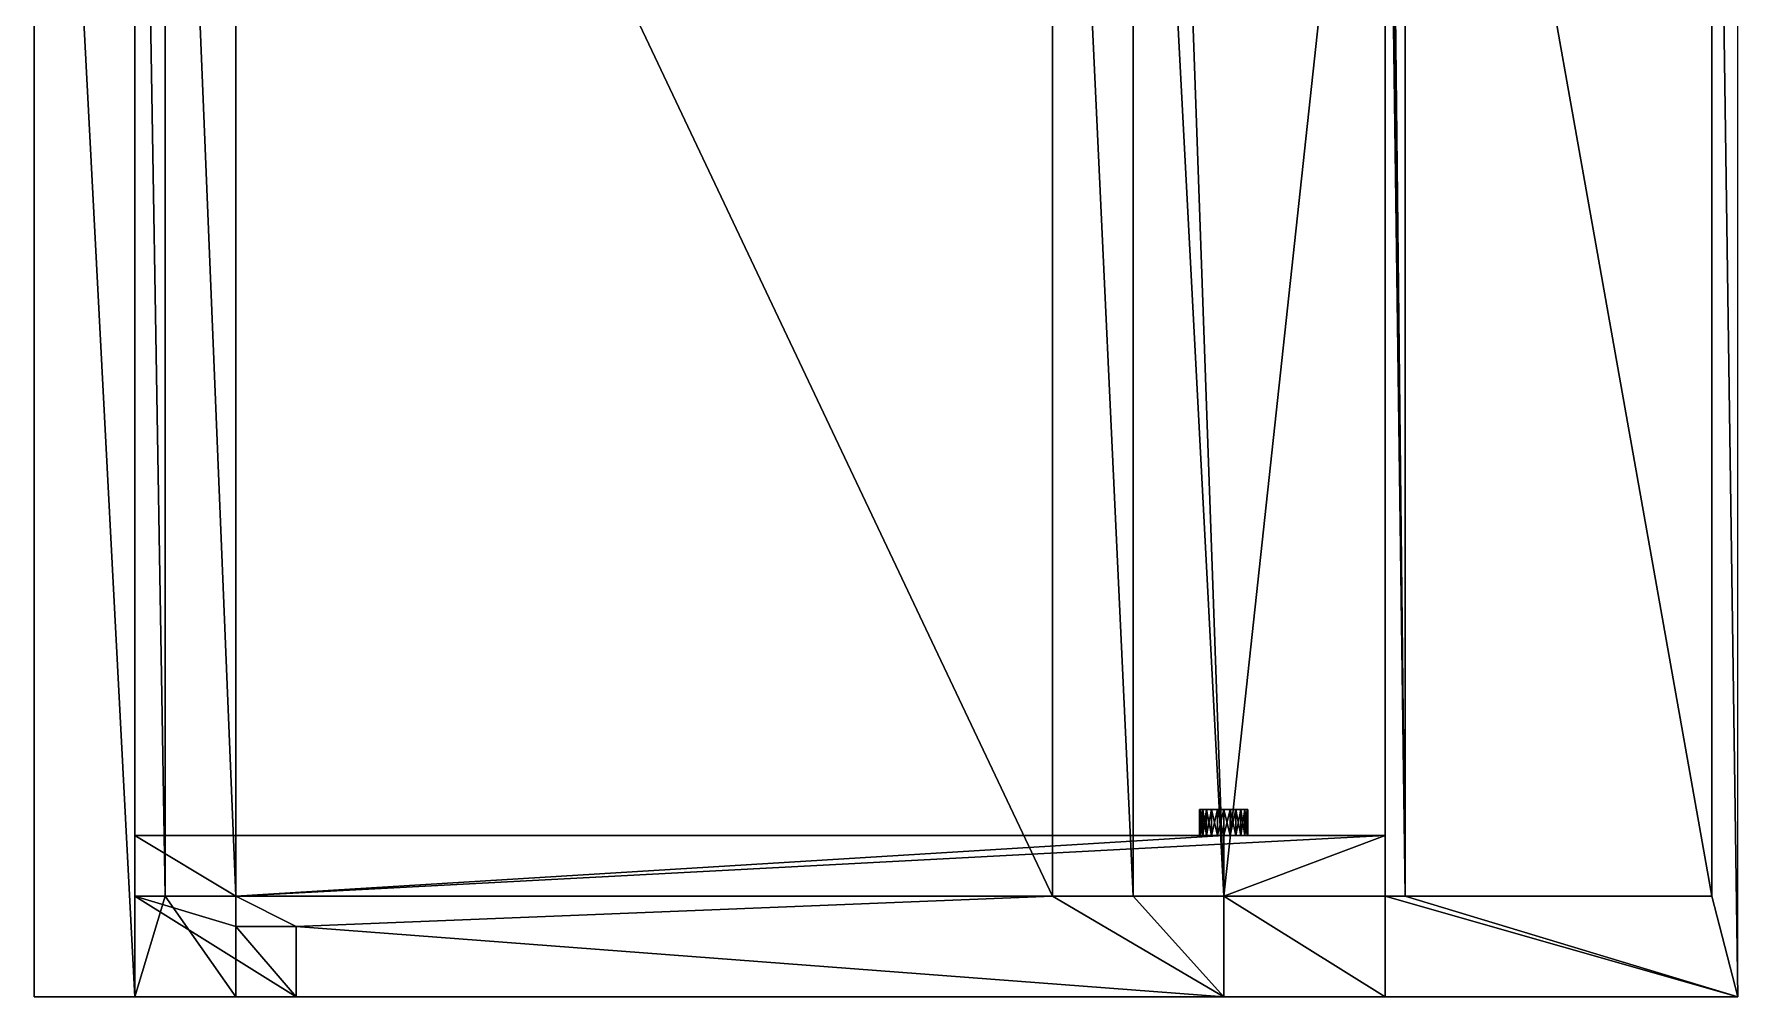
# Model space of a CAD drawing. Header units: millimetres. Extents: x 0 to 845, y 0 to 955.
# Drawn here: x 0 to 845, y 0 to 478 of the extents above; entities that cross this region are included whole.
import ezdxf

# ---------------------------------------------------------------- set-up
doc = ezdxf.new("R2010")
doc.units = ezdxf.units.MM
doc.header["$LTSCALE"] = 25.4

msp = doc.modelspace()

# ---------------------------------------------------------------- linework, layer by layer
for p, q in [((0, 955, 350), (0, 0, 350)), ((0, 955), (0, 0)), ((0, 955), (0, 0)), ((845, 0), (845, 955)), ((65, 50), (65, 905)), ((65, 50, 25), (65, 905, 25)), ((65, 50), (65, 905)), ((65, 50), (65, 905)), ((505, 905, 25), (505, 50, 25)), ((505, 905), (505, 50)), ((505, 905), (505, 50)), ((505, 905, 25), (505, 50, 25)), ((545, 50, 25), (545, 905, 25)), ((545, 50), (545, 905)), ((545, 50), (545, 905)), ((545, 50, 25), (545, 905, 25)), ((680, 50), (680, 905)), ((680, 50, 65), (680, 905, 65)), ((680, 50), (680, 905)), ((680, 50, 65), (680, 905, 65)), ((832, 905), (832, 50)), ((832, 905, 65), (832, 50, 65)), ((832, 905), (832, 50)), ((832, 905, 65), (832, 50, 65)), ((578, 80, 322), (578, 93, 322)), ((578, 80, 322), (578, 93, 322)), ((578.41, 80, 318.89), (578.41, 93, 318.89)), ((578.41, 80, 318.89), (578.41, 93, 318.89)), ((578.41, 80, 325.11), (578.41, 93, 325.11)), ((578.41, 80, 325.11), (578.41, 93, 325.11)), ((579.61, 80, 316), (579.61, 93, 316)), ((579.61, 80, 316), (579.61, 93, 316)), ((579.61, 80, 328), (579.61, 93, 328)), ((579.61, 80, 328), (579.61, 93, 328)), ((581.51, 80, 313.51), (581.51, 93, 313.51)), ((581.51, 80, 313.51), (581.51, 93, 313.51)), ((581.51, 80, 330.49), (581.51, 93, 330.49)), ((581.51, 80, 330.49), (581.51, 93, 330.49)), ((584, 80, 311.61), (584, 93, 311.61)), ((584, 80, 311.61), (584, 93, 311.61)), ((584, 80, 332.39), (584, 93, 332.39)), ((584, 80, 332.39), (584, 93, 332.39)), ((586.89, 80, 310.41), (586.89, 93, 310.41)), ((586.89, 80, 310.41), (586.89, 93, 310.41)), ((586.89, 80, 333.59), (586.89, 93, 333.59)), ((586.89, 80, 333.59), (586.89, 93, 333.59)), ((590, 80, 310), (590, 93, 310)), ((590, 80, 310), (590, 93, 310)), ((590, 80, 334), (590, 93, 334)), ((590, 80, 334), (590, 93, 334)), ((593.11, 80, 310.41), (593.11, 93, 310.41)), ((593.11, 80, 310.41), (593.11, 93, 310.41)), ((593.11, 80, 333.59), (593.11, 93, 333.59)), ((593.11, 80, 333.59), (593.11, 93, 333.59)), ((596, 80, 311.61), (596, 93, 311.61)), ((596, 80, 332.39), (596, 93, 332.39)), ((596, 80, 332.39), (596, 93, 332.39)), ((596, 80, 311.61), (596, 93, 311.61)), ((598.49, 80, 330.49), (598.49, 93, 330.49)), ((598.49, 80, 330.49), (598.49, 93, 330.49)), ((598.49, 80, 313.51), (598.49, 93, 313.51)), ((598.49, 80, 313.51), (598.49, 93, 313.51)), ((600.39, 80, 328), (600.39, 93, 328)), ((600.39, 80, 328), (600.39, 93, 328)), ((600.39, 80, 316), (600.39, 93, 316)), ((600.39, 80, 316), (600.39, 93, 316)), ((601.59, 80, 325.11), (601.59, 93, 325.11)), ((601.59, 80, 325.11), (601.59, 93, 325.11)), ((601.59, 80, 318.89), (601.59, 93, 318.89)), ((601.59, 80, 318.89), (601.59, 93, 318.89)), ((602, 80, 322), (602, 93, 322)), ((602, 80, 322), (602, 93, 322)), ((590, 80, 307), (50, 80, 307)), ((50, 80, 307), (50, 80, 338.01)), ((50, 80, 338.01), (670, 80, 338.01)), ((50, 50, 307), (50, 80, 307)), ((590, 80, 307), (50, 80, 307)), ((50, 80, 338.01), (670, 80, 338.01)), ((50, 50, 338.01), (50, 80, 338.01)), ((50, 50, 338.01), (50, 80, 338.01)), ((50, 80, 307), (50, 80, 338.01)), ((50, 50, 307), (50, 80, 307)), ((670, 80, 307), (590, 80, 307)), ((590, 50, 307), (590, 80, 307)), ((670, 80, 307), (590, 80, 307)), ((590, 50, 307), (590, 80, 307)), ((670, 50, 307), (670, 80, 307)), ((670, 80, 307), (670, 80, 338.01)), ((670, 50, 338.01), (670, 80, 338.01)), ((670, 80, 307), (670, 80, 338.01)), ((670, 50, 307), (670, 80, 307)), ((670, 50, 338.01), (670, 80, 338.01)), ((100, 50, 350), (50, 50, 350)), ((50, 50, 350), (50, 0, 350)), ((50, 50, 25), (50, 50, 307)), ((100, 50, 307), (50, 50, 307)), ((50, 50, 25), (65, 50, 25)), ((100, 50, 338.01), (50, 50, 338.01)), ((50, 50, 338.01), (50, 50, 350)), ((100, 50, 350), (50, 50, 350)), ((100, 50, 307), (50, 50, 307)), ((100, 50, 338.01), (50, 50, 338.01)), ((50, 50, 307), (50, 50, 338.01)), ((50, 50, 25), (50, 0, 25)), ((50, 50, 350), (50, 0, 350)), ((50, 50, 338.01), (50, 50, 350)), ((50, 50, 307), (50, 50, 338.01)), ((50, 50, 25), (50, 50, 307)), ((50, 50, 307), (50, 50, 338.01)), ((100, 50, 338.01), (50, 50, 338.01)), ((100, 50, 307), (50, 50, 307)), ((65, 50), (65, 50, 25)), ((100, 50), (65, 50)), ((100, 50), (65, 50)), ((100, 50), (65, 50)), ((65, 50), (65, 50, 25)), ((100, 35, 350), (100, 50, 350)), ((100, 35), (100, 50)), ((100, 50, 25), (505, 50, 25)), ((100, 35, 25), (100, 50, 25)), ((100, 50), (505, 50)), ((100, 50, 25), (100, 50, 307)), ((100, 50, 25), (505, 50, 25)), ((100, 50), (505, 50)), ((100, 50, 338.01), (100, 50, 350)), ((100, 35, 25), (100, 50, 25)), ((100, 50, 25), (100, 50, 307)), ((100, 50, 307), (100, 50, 338.01)), ((100, 50, 338.01), (100, 50, 350)), ((100, 35, 350), (100, 50, 350)), ((590, 50, 307), (100, 50, 307)), ((100, 50, 338.01), (590, 50, 338.01)), ((590, 50, 307), (100, 50, 307)), ((100, 50, 307), (100, 50, 338.01)), ((100, 50, 338.01), (590, 50, 338.01)), ((100, 50, 307), (100, 50, 338.01)), ((505, 50), (505, 50, 25)), ((505, 50), (505, 50, 25)), ((545, 50, 25), (590, 50, 25)), ((545, 50), (590, 50)), ((545, 50), (545, 50, 25)), ((545, 50), (590, 50)), ((545, 50), (545, 50, 25)), ((545, 50, 25), (590, 50, 25)), ((670, 50, 350), (590, 50, 350)), ((590, 50, 350), (590, 0, 350)), ((590, 50), (590, 0)), ((670, 50), (590, 50)), ((590, 0, 25), (590, 50, 25)), ((670, 50), (590, 50)), ((590, 50, 25), (590, 50, 307)), ((670, 50, 307), (590, 50, 307)), ((670, 50), (590, 50)), ((590, 50, 338.01), (670, 50, 338.01)), ((590, 50, 338.01), (590, 50, 350)), ((670, 50, 350), (590, 50, 350)), ((670, 50, 307), (590, 50, 307)), ((590, 50, 338.01), (670, 50, 338.01)), ((590, 50, 350), (590, 0, 350)), ((590, 50, 338.01), (590, 50, 350)), ((590, 50, 307), (590, 50, 338.01)), ((590, 50, 25), (590, 50, 307)), ((590, 0, 25), (590, 50, 25)), ((590, 50, 307), (590, 50, 338.01)), ((670, 0, 350), (670, 50, 350)), ((670, 0), (670, 50)), ((670, 50), (670, 50, 307)), ((670, 50, 338.01), (670, 50, 350)), ((670, 0, 350), (670, 50, 350)), ((670, 0), (670, 50)), ((670, 0), (670, 50)), ((670, 50), (670, 50, 307)), ((670, 50, 338.01), (670, 50, 350)), ((832, 50), (680, 50)), ((832, 50, 65), (680, 50, 65)), ((680, 50), (680, 50, 65)), ((832, 50), (680, 50)), ((832, 50, 65), (680, 50, 65)), ((680, 50), (680, 50, 65)), ((832, 50), (832, 50, 65)), ((832, 50), (832, 50, 65)), ((130, 35, 25), (100, 35, 25)), ((100, 35, 25), (100, 35, 350)), ((130, 35, 350), (100, 35, 350)), ((130, 35, 350), (100, 35, 350)), ((130, 35), (100, 35)), ((100, 0), (100, 35)), ((130, 35), (100, 35)), ((100, 35), (100, 35, 25)), ((130, 35, 25), (100, 35, 25)), ((100, 0), (100, 35)), ((130, 35, 25), (100, 35, 25)), ((100, 35, 25), (100, 35, 350)), ((130, 0, 25), (130, 35, 25)), ((130, 35, 25), (130, 35, 350)), ((130, 0, 350), (130, 35, 350)), ((130, 35, 25), (130, 35, 350)), ((130, 0, 350), (130, 35, 350)), ((130, 0), (130, 35)), ((130, 35), (130, 35, 25)), ((130, 0), (130, 35)), ((130, 35), (130, 35, 25)), ((130, 0, 25), (130, 35, 25)), ((130, 0, 25), (130, 35, 25)), ((0, 0), (0, 0, 350)), ((0, 0, 350), (50, 0, 350)), ((0, 0), (0, 0, 350)), ((50, 0), (0, 0)), ((50, 0), (0, 0)), ((50, 0), (100, 0)), ((50, 0, 350), (130, 0, 350)), ((50, 0, 350), (50, 0, 25)), ((50, 0, 25), (50, 0)), ((50, 0, 350), (130, 0, 350)), ((50, 0, 25), (50, 0)), ((50, 0, 350), (50, 0, 25)), ((50, 0), (100, 0)), ((50, 0, 350), (50, 0, 25)), ((130, 0), (100, 0)), ((130, 0), (100, 0)), ((130, 0), (130, 0, 25)), ((130, 0, 350), (130, 0, 25)), ((130, 0, 350), (130, 0, 25)), ((130, 0), (130, 0, 25)), ((590, 0), (130, 0)), ((130, 0, 25), (590, 0, 25)), ((130, 0), (130, 0, 25)), ((130, 0, 25), (590, 0, 25)), ((590, 0, 350), (130, 0, 350)), ((130, 0, 350), (130, 0, 25)), ((130, 0, 25), (590, 0, 25)), ((590, 0, 350), (670, 0, 350)), ((590, 0), (670, 0)), ((590, 0, 350), (670, 0, 350)), ((590, 0, 25), (590, 0, 350)), ((590, 0), (590, 0, 25)), ((590, 0), (670, 0)), ((590, 0), (590, 0, 25)), ((590, 0, 25), (590, 0, 350)), ((590, 0, 25), (590, 0, 350)), ((670, 0, 350), (670, 0)), ((670, 0, 350), (670, 0)), ((670, 0), (845, 0)), ((670, 0, 350), (670, 0)), ((670, 0), (845, 0)), ((845, 0, 350), (670, 0, 350)), ((845, 0), (845, 0, 350))]:
    msp.add_line(p, q)
at = {"extrusion": (0, -1, 0)}
for centre in [(590, 322, -93), (590, 322, -93), (590, 322, -93), (590, 322, -93), (590, 322, -93), (590, 322, -93), (590, 322, -93), (590, 322, -93), (590, 322, -93), (590, 322, -93), (590, 322, -93), (590, 322, -93), (590, 322, -93), (590, 322, -93), (590, 322, -93), (590, 322, -93), (590, 322, -93), (590, 322, -93), (590, 322, -93), (590, 322, -93), (590, 322, -93), (590, 322, -93), (590, 322, -93), (590, 322, -93), (590, 322, -93), (590, 322, -80), (590, 322, -80), (590, 322, -80), (590, 322, -80), (590, 322, -80), (590, 322, -80), (590, 322, -80), (590, 322, -80), (590, 322, -80), (590, 322, -80), (590, 322, -80), (590, 322, -80), (590, 322, -80), (590, 322, -80), (590, 322, -80), (590, 322, -80), (590, 322, -80), (590, 322, -80), (590, 322, -80), (590, 322, -80), (590, 322, -80), (590, 322, -80), (590, 322, -80), (590, 322, -80), (590, 322, -80)]:
    msp.add_circle(centre, 12, dxfattribs=at)

# ---------------------------------------------------------------- meshes
mesh = msp.add_polyface()
corners = [(0, 0, 350), (0, 955), (0, 0), (0, 955, 350)]
mesh.append_faces([[corners[k] for k in face] for face in [(0, 1, 2), (1, 0, 3)]], dxfattribs={"vtx0": -1})
mesh = msp.add_polyface()
corners = [(50, 0), (0, 955), (0, 0), (50, 955), (65, 50), (100, 0), (100, 50), (100, 35), (65, 905), (100, 955), (100, 905), (100, 920)]
mesh.append_faces([[corners[k] for k in face] for face in [(0, 1, 2), (6, 5, 7), (9, 10, 11)]], dxfattribs={"vtx0": -1})
mesh.append_faces([[corners[k] for k in face] for face in [(1, 0, 3), (4, 5, 6), (3, 8, 9), (8, 3, 4)]], dxfattribs={"vtx0": -1, "vtx1": -1})
mesh.append_faces([[corners[k] for k in face] for face in [(3, 0, 4)]], dxfattribs={"vtx0": -1, "vtx1": -1, "vtx2": -1})
mesh.append_faces([[corners[k] for k in face] for face in [(4, 0, 5), (9, 8, 10)]], dxfattribs={"vtx0": -1, "vtx2": -1})
mesh = msp.add_polyface()
corners = [(590, 0, 25), (130, 35, 25), (130, 0, 25), (505, 50, 25), (545, 50, 25), (505, 905, 25), (590, 50, 25), (100, 920, 25), (100, 905, 25), (130, 920, 25), (130, 955, 25), (590, 955, 25), (545, 905, 25), (590, 905, 25), (100, 50, 25), (100, 35, 25)]
mesh.append_faces([[corners[k] for k in face] for face in [(0, 1, 2), (4, 0, 6), (5, 7, 8), (11, 12, 13), (1, 14, 15)]], dxfattribs={"vtx0": -1})
mesh.append_faces([[corners[k] for k in face] for face in [(3, 4, 5), (7, 5, 9), (9, 5, 10), (10, 5, 11), (12, 5, 4), (14, 1, 3)]], dxfattribs={"vtx0": -1, "vtx1": -1})
mesh.append_faces([[corners[k] for k in face] for face in [(1, 0, 3), (3, 0, 4), (11, 5, 12)]], dxfattribs={"vtx0": -1, "vtx1": -1, "vtx2": -1})
mesh = msp.add_polyface()
corners = [(545, 905), (564, 900), (590, 905), (564, 789), (670, 900), (670, 905), (590, 50), (545, 50), (670, 789), (670, 50), (845, 0), (670, 0), (680, 50), (670, 955), (832, 50), (832, 905), (680, 905), (845, 955)]
mesh.append_faces([[corners[k] for k in face] for face in [(6, 0, 7), (10, 9, 11)]], dxfattribs={"vtx0": -1})
mesh.append_faces([[corners[k] for k in face] for face in [(0, 1, 2), (1, 0, 3), (2, 4, 5), (3, 6, 8), (8, 12, 4), (5, 12, 13), (12, 10, 14), (14, 10, 15), (13, 16, 17), (16, 13, 12), (17, 15, 10)]], dxfattribs={"vtx0": -1, "vtx1": -1})
mesh.append_faces([[corners[k] for k in face] for face in [(0, 6, 3), (9, 10, 12), (9, 12, 8), (4, 12, 5)]], dxfattribs={"vtx0": -1, "vtx1": -1, "vtx2": -1})
mesh.append_faces([[corners[k] for k in face] for face in [(2, 1, 4), (8, 6, 9), (17, 16, 15)]], dxfattribs={"vtx0": -1, "vtx2": -1})
mesh = msp.add_polyface()
corners = [(65, 905), (65, 50, 25), (65, 50), (65, 905, 25)]
mesh.append_faces([[corners[k] for k in face] for face in [(0, 1, 2), (1, 0, 3)]], dxfattribs={"vtx0": -1})
mesh = msp.add_polyface()
corners = [(100, 50), (65, 905), (65, 50), (100, 905), (505, 50), (505, 905)]
mesh.append_faces([[corners[k] for k in face] for face in [(0, 1, 2), (3, 4, 5)]], dxfattribs={"vtx0": -1})
mesh.append_faces([[corners[k] for k in face] for face in [(1, 0, 3)]], dxfattribs={"vtx0": -1, "vtx1": -1})
mesh.append_faces([[corners[k] for k in face] for face in [(3, 0, 4)]], dxfattribs={"vtx0": -1, "vtx2": -1})
mesh = msp.add_polyface()
corners = [(505, 905, 25), (505, 50), (505, 50, 25), (505, 905)]
mesh.append_faces([[corners[k] for k in face] for face in [(0, 1, 2), (1, 0, 3)]], dxfattribs={"vtx0": -1})
mesh = msp.add_polyface()
corners = [(545, 905), (545, 50, 25), (545, 50), (545, 905, 25)]
mesh.append_faces([[corners[k] for k in face] for face in [(0, 1, 2), (1, 0, 3)]], dxfattribs={"vtx0": -1})
mesh = msp.add_polyface()
corners = [(832, 50, 65), (680, 905, 65), (680, 50, 65), (832, 905, 65)]
mesh.append_faces([[corners[k] for k in face] for face in [(0, 1, 2), (1, 0, 3)]], dxfattribs={"vtx0": -1})
mesh = msp.add_polyface()
corners = [(680, 905, 65), (680, 50), (680, 50, 65), (680, 905)]
mesh.append_faces([[corners[k] for k in face] for face in [(0, 1, 2), (1, 0, 3)]], dxfattribs={"vtx0": -1})
mesh = msp.add_polyface()
corners = [(832, 905), (832, 50, 65), (832, 50), (832, 905, 65)]
mesh.append_faces([[corners[k] for k in face] for face in [(0, 1, 2), (1, 0, 3)]], dxfattribs={"vtx0": -1})
mesh = msp.add_polyface()
corners = [(586.89, 93, 310.41), (593.11, 93, 310.41), (590, 93, 310), (584, 93, 311.61), (596, 93, 311.61), (581.51, 93, 313.51), (598.49, 93, 313.51), (579.61, 93, 316), (600.39, 93, 316), (578.41, 93, 318.89), (601.59, 93, 318.89), (578, 93, 322), (602, 93, 322), (578.41, 93, 325.11), (601.59, 93, 325.11), (600.39, 93, 328), (579.61, 93, 328), (581.51, 93, 330.49), (598.49, 93, 330.49), (584, 93, 332.39), (596, 93, 332.39), (586.89, 93, 333.59), (593.11, 93, 333.59), (590, 93, 334)]
mesh.append_faces([[corners[k] for k in face] for face in [(0, 1, 2), (22, 21, 23)]], dxfattribs={"vtx0": -1})
mesh.append_faces([[corners[k] for k in face] for face in [(1, 3, 4), (4, 5, 6), (6, 7, 8), (8, 9, 10), (10, 11, 12), (12, 13, 14), (14, 13, 15), (15, 17, 18), (18, 19, 20), (20, 21, 22)]], dxfattribs={"vtx0": -1, "vtx1": -1})
mesh.append_faces([[corners[k] for k in face] for face in [(1, 0, 3), (4, 3, 5), (6, 5, 7), (8, 7, 9), (10, 9, 11), (12, 11, 13), (15, 13, 16), (15, 16, 17), (18, 17, 19), (20, 19, 21)]], dxfattribs={"vtx0": -1, "vtx2": -1})
mesh = msp.add_polyface()
corners = [(578, 93, 322), (578.41, 80, 318.89), (578, 80, 322), (578.41, 93, 318.89)]
mesh.append_faces([[corners[k] for k in face] for face in [(0, 1, 2), (1, 0, 3)]], dxfattribs={"vtx0": -1})
mesh = msp.add_polyface()
corners = [(578.41, 93, 325.11), (578, 80, 322), (578.41, 80, 325.11), (578, 93, 322)]
mesh.append_faces([[corners[k] for k in face] for face in [(0, 1, 2), (1, 0, 3)]], dxfattribs={"vtx0": -1})
mesh = msp.add_polyface()
corners = [(578.41, 93, 318.89), (579.61, 80, 316), (578.41, 80, 318.89), (579.61, 93, 316)]
mesh.append_faces([[corners[k] for k in face] for face in [(0, 1, 2), (1, 0, 3)]], dxfattribs={"vtx0": -1})
mesh = msp.add_polyface()
corners = [(579.61, 93, 328), (578.41, 80, 325.11), (579.61, 80, 328), (578.41, 93, 325.11)]
mesh.append_faces([[corners[k] for k in face] for face in [(0, 1, 2), (1, 0, 3)]], dxfattribs={"vtx0": -1})
mesh = msp.add_polyface()
corners = [(579.61, 93, 316), (581.51, 80, 313.51), (579.61, 80, 316), (581.51, 93, 313.51)]
mesh.append_faces([[corners[k] for k in face] for face in [(0, 1, 2), (1, 0, 3)]], dxfattribs={"vtx0": -1})
mesh = msp.add_polyface()
corners = [(581.51, 93, 330.49), (579.61, 80, 328), (581.51, 80, 330.49), (579.61, 93, 328)]
mesh.append_faces([[corners[k] for k in face] for face in [(0, 1, 2), (1, 0, 3)]], dxfattribs={"vtx0": -1})
mesh = msp.add_polyface()
corners = [(584, 93, 311.61), (581.51, 80, 313.51), (581.51, 93, 313.51), (584, 80, 311.61)]
mesh.append_faces([[corners[k] for k in face] for face in [(0, 1, 2), (1, 0, 3)]], dxfattribs={"vtx0": -1})
mesh = msp.add_polyface()
corners = [(584, 80, 332.39), (581.51, 93, 330.49), (581.51, 80, 330.49), (584, 93, 332.39)]
mesh.append_faces([[corners[k] for k in face] for face in [(0, 1, 2), (1, 0, 3)]], dxfattribs={"vtx0": -1})
mesh = msp.add_polyface()
corners = [(586.89, 93, 310.41), (584, 80, 311.61), (584, 93, 311.61), (586.89, 80, 310.41)]
mesh.append_faces([[corners[k] for k in face] for face in [(0, 1, 2), (1, 0, 3)]], dxfattribs={"vtx0": -1})
mesh = msp.add_polyface()
corners = [(586.89, 80, 333.59), (584, 93, 332.39), (584, 80, 332.39), (586.89, 93, 333.59)]
mesh.append_faces([[corners[k] for k in face] for face in [(0, 1, 2), (1, 0, 3)]], dxfattribs={"vtx0": -1})
mesh = msp.add_polyface()
corners = [(590, 93, 310), (586.89, 80, 310.41), (586.89, 93, 310.41), (590, 80, 310)]
mesh.append_faces([[corners[k] for k in face] for face in [(0, 1, 2), (1, 0, 3)]], dxfattribs={"vtx0": -1})
mesh = msp.add_polyface()
corners = [(590, 80, 334), (586.89, 93, 333.59), (586.89, 80, 333.59), (590, 93, 334)]
mesh.append_faces([[corners[k] for k in face] for face in [(0, 1, 2), (1, 0, 3)]], dxfattribs={"vtx0": -1})
mesh = msp.add_polyface()
corners = [(593.11, 93, 310.41), (590, 80, 310), (590, 93, 310), (593.11, 80, 310.41)]
mesh.append_faces([[corners[k] for k in face] for face in [(0, 1, 2), (1, 0, 3)]], dxfattribs={"vtx0": -1})
mesh = msp.add_polyface()
corners = [(593.11, 80, 333.59), (590, 93, 334), (590, 80, 334), (593.11, 93, 333.59)]
mesh.append_faces([[corners[k] for k in face] for face in [(0, 1, 2), (1, 0, 3)]], dxfattribs={"vtx0": -1})
mesh = msp.add_polyface()
corners = [(596, 93, 311.61), (593.11, 80, 310.41), (593.11, 93, 310.41), (596, 80, 311.61)]
mesh.append_faces([[corners[k] for k in face] for face in [(0, 1, 2), (1, 0, 3)]], dxfattribs={"vtx0": -1})
mesh = msp.add_polyface()
corners = [(596, 80, 332.39), (593.11, 93, 333.59), (593.11, 80, 333.59), (596, 93, 332.39)]
mesh.append_faces([[corners[k] for k in face] for face in [(0, 1, 2), (1, 0, 3)]], dxfattribs={"vtx0": -1})
mesh = msp.add_polyface()
corners = [(598.49, 80, 330.49), (596, 93, 332.39), (596, 80, 332.39), (598.49, 93, 330.49)]
mesh.append_faces([[corners[k] for k in face] for face in [(0, 1, 2), (1, 0, 3)]], dxfattribs={"vtx0": -1})
mesh = msp.add_polyface()
corners = [(598.49, 93, 313.51), (596, 80, 311.61), (596, 93, 311.61), (598.49, 80, 313.51)]
mesh.append_faces([[corners[k] for k in face] for face in [(0, 1, 2), (1, 0, 3)]], dxfattribs={"vtx0": -1})
mesh = msp.add_polyface()
corners = [(600.39, 93, 328), (598.49, 80, 330.49), (600.39, 80, 328), (598.49, 93, 330.49)]
mesh.append_faces([[corners[k] for k in face] for face in [(0, 1, 2), (1, 0, 3)]], dxfattribs={"vtx0": -1})
mesh = msp.add_polyface()
corners = [(598.49, 93, 313.51), (600.39, 80, 316), (598.49, 80, 313.51), (600.39, 93, 316)]
mesh.append_faces([[corners[k] for k in face] for face in [(0, 1, 2), (1, 0, 3)]], dxfattribs={"vtx0": -1})
mesh = msp.add_polyface()
corners = [(601.59, 93, 325.11), (600.39, 80, 328), (601.59, 80, 325.11), (600.39, 93, 328)]
mesh.append_faces([[corners[k] for k in face] for face in [(0, 1, 2), (1, 0, 3)]], dxfattribs={"vtx0": -1})
mesh = msp.add_polyface()
corners = [(600.39, 93, 316), (601.59, 80, 318.89), (600.39, 80, 316), (601.59, 93, 318.89)]
mesh.append_faces([[corners[k] for k in face] for face in [(0, 1, 2), (1, 0, 3)]], dxfattribs={"vtx0": -1})
mesh = msp.add_polyface()
corners = [(602, 93, 322), (601.59, 80, 325.11), (602, 80, 322), (601.59, 93, 325.11)]
mesh.append_faces([[corners[k] for k in face] for face in [(0, 1, 2), (1, 0, 3)]], dxfattribs={"vtx0": -1})
mesh = msp.add_polyface()
corners = [(601.59, 93, 318.89), (602, 80, 322), (601.59, 80, 318.89), (602, 93, 322)]
mesh.append_faces([[corners[k] for k in face] for face in [(0, 1, 2), (1, 0, 3)]], dxfattribs={"vtx0": -1})
mesh = msp.add_polyface()
corners = [(50, 80, 338.01), (590, 80, 307), (50, 80, 307), (590, 80, 310), (586.89, 80, 310.41), (584, 80, 311.61), (581.51, 80, 313.51), (579.61, 80, 316), (578.41, 80, 318.89), (578, 80, 322), (578.41, 80, 325.11), (579.61, 80, 328), (581.51, 80, 330.49), (584, 80, 332.39), (586.89, 80, 333.59), (590, 80, 334), (670, 80, 338.01), (670, 80, 307), (593.11, 80, 310.41), (596, 80, 311.61), (598.49, 80, 313.51), (600.39, 80, 316), (601.59, 80, 318.89), (602, 80, 322), (601.59, 80, 325.11), (600.39, 80, 328), (598.49, 80, 330.49), (596, 80, 332.39), (593.11, 80, 333.59)]
mesh.append_faces([[corners[k] for k in face] for face in [(0, 1, 2), (1, 16, 17)]], dxfattribs={"vtx0": -1})
mesh.append_faces([[corners[k] for k in face] for face in [(3, 0, 4), (4, 0, 5), (5, 0, 6), (6, 0, 7), (7, 0, 8), (8, 0, 9), (9, 0, 10), (10, 0, 11), (11, 0, 12), (12, 0, 13), (13, 0, 14), (14, 0, 15), (18, 1, 3), (16, 15, 0)]], dxfattribs={"vtx0": -1, "vtx1": -1})
mesh.append_faces([[corners[k] for k in face] for face in [(1, 0, 3), (16, 1, 18)]], dxfattribs={"vtx0": -1, "vtx1": -1, "vtx2": -1})
mesh.append_faces([[corners[k] for k in face] for face in [(16, 18, 19), (16, 19, 20), (16, 20, 21), (16, 21, 22), (16, 22, 23), (16, 23, 24), (16, 24, 25), (16, 25, 26), (16, 26, 27), (16, 27, 28), (16, 28, 15)]], dxfattribs={"vtx0": -1, "vtx2": -1})
mesh = msp.add_polyface()
corners = [(50, 80, 307), (100, 50, 307), (50, 50, 307), (590, 80, 307), (590, 50, 307)]
mesh.append_faces([[corners[k] for k in face] for face in [(0, 1, 2), (1, 3, 4)]], dxfattribs={"vtx0": -1})
mesh.append_faces([[corners[k] for k in face] for face in [(1, 0, 3)]], dxfattribs={"vtx0": -1, "vtx2": -1})
mesh = msp.add_polyface()
corners = [(100, 50, 338.01), (50, 80, 338.01), (50, 50, 338.01), (670, 80, 338.01), (590, 50, 338.01), (670, 50, 338.01)]
mesh.append_faces([[corners[k] for k in face] for face in [(0, 1, 2), (3, 4, 5)]], dxfattribs={"vtx0": -1})
mesh.append_faces([[corners[k] for k in face] for face in [(1, 0, 3)]], dxfattribs={"vtx0": -1, "vtx1": -1})
mesh.append_faces([[corners[k] for k in face] for face in [(3, 0, 4)]], dxfattribs={"vtx0": -1, "vtx2": -1})
mesh = msp.add_polyface()
corners = [(50, 80, 338.01), (50, 50, 307), (50, 50, 338.01), (50, 80, 307)]
mesh.append_faces([[corners[k] for k in face] for face in [(0, 1, 2), (1, 0, 3)]], dxfattribs={"vtx0": -1})
mesh = msp.add_polyface()
corners = [(670, 80, 307), (590, 50, 307), (590, 80, 307), (670, 50, 307)]
mesh.append_faces([[corners[k] for k in face] for face in [(0, 1, 2), (1, 0, 3)]], dxfattribs={"vtx0": -1})
mesh = msp.add_polyface()
corners = [(670, 80, 307), (670, 50, 338.01), (670, 50, 307), (670, 80, 338.01), (670, 50), (670, 0, 350), (670, 0), (670, 50, 350)]
mesh.append_faces([[corners[k] for k in face] for face in [(1, 0, 3), (4, 5, 6)]], dxfattribs={"vtx0": -1})
mesh.append_faces([[corners[k] for k in face] for face in [(0, 1, 2), (5, 4, 7), (7, 2, 1)]], dxfattribs={"vtx0": -1, "vtx1": -1})
mesh.append_faces([[corners[k] for k in face] for face in [(7, 4, 2)]], dxfattribs={"vtx0": -1, "vtx2": -1})
mesh = msp.add_polyface()
corners = [(130, 0, 350), (50, 50, 350), (50, 0, 350), (100, 35, 350), (130, 35, 350), (100, 50, 350)]
mesh.append_faces([[corners[k] for k in face] for face in [(0, 1, 2), (3, 0, 4)]], dxfattribs={"vtx0": -1})
mesh.append_faces([[corners[k] for k in face] for face in [(1, 0, 3)]], dxfattribs={"vtx0": -1, "vtx1": -1, "vtx2": -1})
mesh.append_faces([[corners[k] for k in face] for face in [(5, 1, 3)]], dxfattribs={"vtx1": -1})
mesh = msp.add_polyface()
corners = [(65, 50, 25), (100, 50), (65, 50), (505, 50), (100, 50, 25), (505, 50, 25), (50, 50, 307), (50, 50, 25), (100, 50, 307)]
mesh.append_faces([[corners[k] for k in face] for face in [(0, 1, 2), (3, 4, 5), (6, 0, 7), (4, 6, 8)]], dxfattribs={"vtx0": -1})
mesh.append_faces([[corners[k] for k in face] for face in [(1, 0, 3)]], dxfattribs={"vtx0": -1, "vtx1": -1})
mesh.append_faces([[corners[k] for k in face] for face in [(3, 0, 4), (0, 6, 4)]], dxfattribs={"vtx0": -1, "vtx1": -1, "vtx2": -1})
mesh = msp.add_polyface()
corners = [(50, 50, 350), (100, 50, 338.01), (50, 50, 338.01), (100, 50, 350)]
mesh.append_faces([[corners[k] for k in face] for face in [(0, 1, 2), (1, 0, 3)]], dxfattribs={"vtx0": -1})
mesh = msp.add_polyface()
corners = [(50, 50, 350), (50, 0, 25), (50, 0, 350), (50, 50, 25), (50, 50, 338.01), (50, 50, 307)]
mesh.append_faces([[corners[k] for k in face] for face in [(0, 1, 2), (3, 4, 5)]], dxfattribs={"vtx0": -1})
mesh.append_faces([[corners[k] for k in face] for face in [(1, 0, 3)]], dxfattribs={"vtx0": -1, "vtx1": -1})
mesh.append_faces([[corners[k] for k in face] for face in [(3, 0, 4)]], dxfattribs={"vtx0": -1, "vtx2": -1})
mesh = msp.add_polyface()
corners = [(50, 50, 338.01), (100, 50, 307), (50, 50, 307), (100, 50, 338.01)]
mesh.append_faces([[corners[k] for k in face] for face in [(0, 1, 2), (1, 0, 3)]], dxfattribs={"vtx0": -1})
mesh = msp.add_polyface()
corners = [(100, 50, 25), (100, 35, 350), (100, 35, 25), (100, 50, 350), (100, 50, 307), (100, 50, 338.01)]
mesh.append_faces([[corners[k] for k in face] for face in [(0, 1, 2), (3, 4, 5)]], dxfattribs={"vtx0": -1})
mesh.append_faces([[corners[k] for k in face] for face in [(1, 0, 3)]], dxfattribs={"vtx0": -1, "vtx1": -1})
mesh.append_faces([[corners[k] for k in face] for face in [(3, 0, 4)]], dxfattribs={"vtx0": -1, "vtx2": -1})
mesh = msp.add_polyface()
corners = [(100, 50, 338.01), (590, 50, 307), (100, 50, 307), (590, 50, 338.01)]
mesh.append_faces([[corners[k] for k in face] for face in [(0, 1, 2), (1, 0, 3)]], dxfattribs={"vtx0": -1})
mesh = msp.add_polyface()
corners = [(545, 50, 25), (590, 50, 25), (545, 50), (670, 50), (590, 50), (670, 50, 307), (590, 50, 307)]
mesh.append_faces([[corners[k] for k in face] for face in [(2, 3, 4), (5, 1, 6)]], dxfattribs={"vtx0": -1})
mesh.append_faces([[corners[k] for k in face] for face in [(3, 1, 5)]], dxfattribs={"vtx0": -1, "vtx1": -1})
mesh.append_faces([[corners[k] for k in face] for face in [(3, 2, 1)]], dxfattribs={"vtx0": -1, "vtx1": -1, "vtx2": -1})
mesh.append_faces([[corners[k] for k in face] for face in [(0, 1, 2)]], dxfattribs={"vtx1": -1})
mesh = msp.add_polyface()
corners = [(670, 0, 350), (590, 50, 350), (590, 0, 350), (670, 50, 350)]
mesh.append_faces([[corners[k] for k in face] for face in [(0, 1, 2), (1, 0, 3)]], dxfattribs={"vtx0": -1})
mesh = msp.add_polyface()
corners = [(670, 0), (590, 50), (590, 0), (670, 50)]
mesh.append_faces([[corners[k] for k in face] for face in [(0, 1, 2), (1, 0, 3)]], dxfattribs={"vtx0": -1})
mesh = msp.add_polyface()
corners = [(590, 50, 350), (670, 50, 338.01), (590, 50, 338.01), (670, 50, 350)]
mesh.append_faces([[corners[k] for k in face] for face in [(0, 1, 2), (1, 0, 3)]], dxfattribs={"vtx0": -1})
mesh = msp.add_polyface()
corners = [(590, 50, 350), (590, 0, 25), (590, 0, 350), (590, 50, 25), (590, 50, 338.01), (590, 50, 307)]
mesh.append_faces([[corners[k] for k in face] for face in [(0, 1, 2), (3, 4, 5)]], dxfattribs={"vtx0": -1})
mesh.append_faces([[corners[k] for k in face] for face in [(1, 0, 3)]], dxfattribs={"vtx0": -1, "vtx1": -1})
mesh.append_faces([[corners[k] for k in face] for face in [(3, 0, 4)]], dxfattribs={"vtx0": -1, "vtx2": -1})
mesh = msp.add_polyface()
corners = [(832, 50, 65), (680, 50), (832, 50), (680, 50, 65)]
mesh.append_faces([[corners[k] for k in face] for face in [(0, 1, 2), (1, 0, 3)]], dxfattribs={"vtx0": -1})
mesh = msp.add_polyface()
corners = [(100, 35, 350), (130, 35, 25), (100, 35, 25), (130, 35, 350)]
mesh.append_faces([[corners[k] for k in face] for face in [(0, 1, 2), (1, 0, 3)]], dxfattribs={"vtx0": -1})
mesh = msp.add_polyface()
corners = [(130, 0), (100, 35), (100, 0), (130, 35)]
mesh.append_faces([[corners[k] for k in face] for face in [(0, 1, 2), (1, 0, 3)]], dxfattribs={"vtx0": -1})
mesh = msp.add_polyface()
corners = [(100, 35), (130, 35, 25), (130, 35), (100, 35, 25)]
mesh.append_faces([[corners[k] for k in face] for face in [(0, 1, 2), (1, 0, 3)]], dxfattribs={"vtx0": -1})
mesh = msp.add_polyface()
corners = [(130, 35, 25), (130, 0, 350), (130, 0, 25), (130, 35, 350)]
mesh.append_faces([[corners[k] for k in face] for face in [(0, 1, 2), (1, 0, 3)]], dxfattribs={"vtx0": -1})
mesh = msp.add_polyface()
corners = [(130, 35), (130, 0, 25), (130, 0), (130, 35, 25)]
mesh.append_faces([[corners[k] for k in face] for face in [(0, 1, 2), (1, 0, 3)]], dxfattribs={"vtx0": -1})
mesh = msp.add_polyface()
corners = [(50, 0, 25), (0, 0), (50, 0), (0, 0, 350), (50, 0, 350)]
mesh.append_faces([[corners[k] for k in face] for face in [(0, 1, 2), (3, 0, 4)]], dxfattribs={"vtx0": -1})
mesh.append_faces([[corners[k] for k in face] for face in [(1, 0, 3)]], dxfattribs={"vtx0": -1, "vtx1": -1})
mesh = msp.add_polyface()
corners = [(130, 0, 25), (100, 0), (130, 0), (50, 0), (50, 0, 25), (130, 0, 350), (50, 0, 350)]
mesh.append_faces([[corners[k] for k in face] for face in [(0, 1, 2), (4, 5, 6)]], dxfattribs={"vtx0": -1})
mesh.append_faces([[corners[k] for k in face] for face in [(1, 0, 3), (3, 0, 4)]], dxfattribs={"vtx0": -1, "vtx1": -1})
mesh.append_faces([[corners[k] for k in face] for face in [(4, 0, 5)]], dxfattribs={"vtx0": -1, "vtx2": -1})
mesh = msp.add_polyface()
corners = [(590, 0, 25), (130, 0), (590, 0), (130, 0, 25)]
mesh.append_faces([[corners[k] for k in face] for face in [(0, 1, 2), (1, 0, 3)]], dxfattribs={"vtx0": -1})
mesh = msp.add_polyface()
corners = [(590, 0, 350), (130, 0, 25), (590, 0, 25), (130, 0, 350)]
mesh.append_faces([[corners[k] for k in face] for face in [(0, 1, 2), (1, 0, 3)]], dxfattribs={"vtx0": -1})
mesh = msp.add_polyface()
corners = [(670, 0, 350), (590, 0), (670, 0), (590, 0, 25), (590, 0, 350)]
mesh.append_faces([[corners[k] for k in face] for face in [(0, 1, 2), (3, 0, 4)]], dxfattribs={"vtx0": -1})
mesh.append_faces([[corners[k] for k in face] for face in [(1, 0, 3)]], dxfattribs={"vtx0": -1, "vtx1": -1})
mesh = msp.add_polyface()
corners = [(845, 0, 350), (670, 0), (845, 0), (670, 0, 350)]
mesh.append_faces([[corners[k] for k in face] for face in [(0, 1, 2), (1, 0, 3)]], dxfattribs={"vtx0": -1})

doc.saveas('drawing.dxf')
